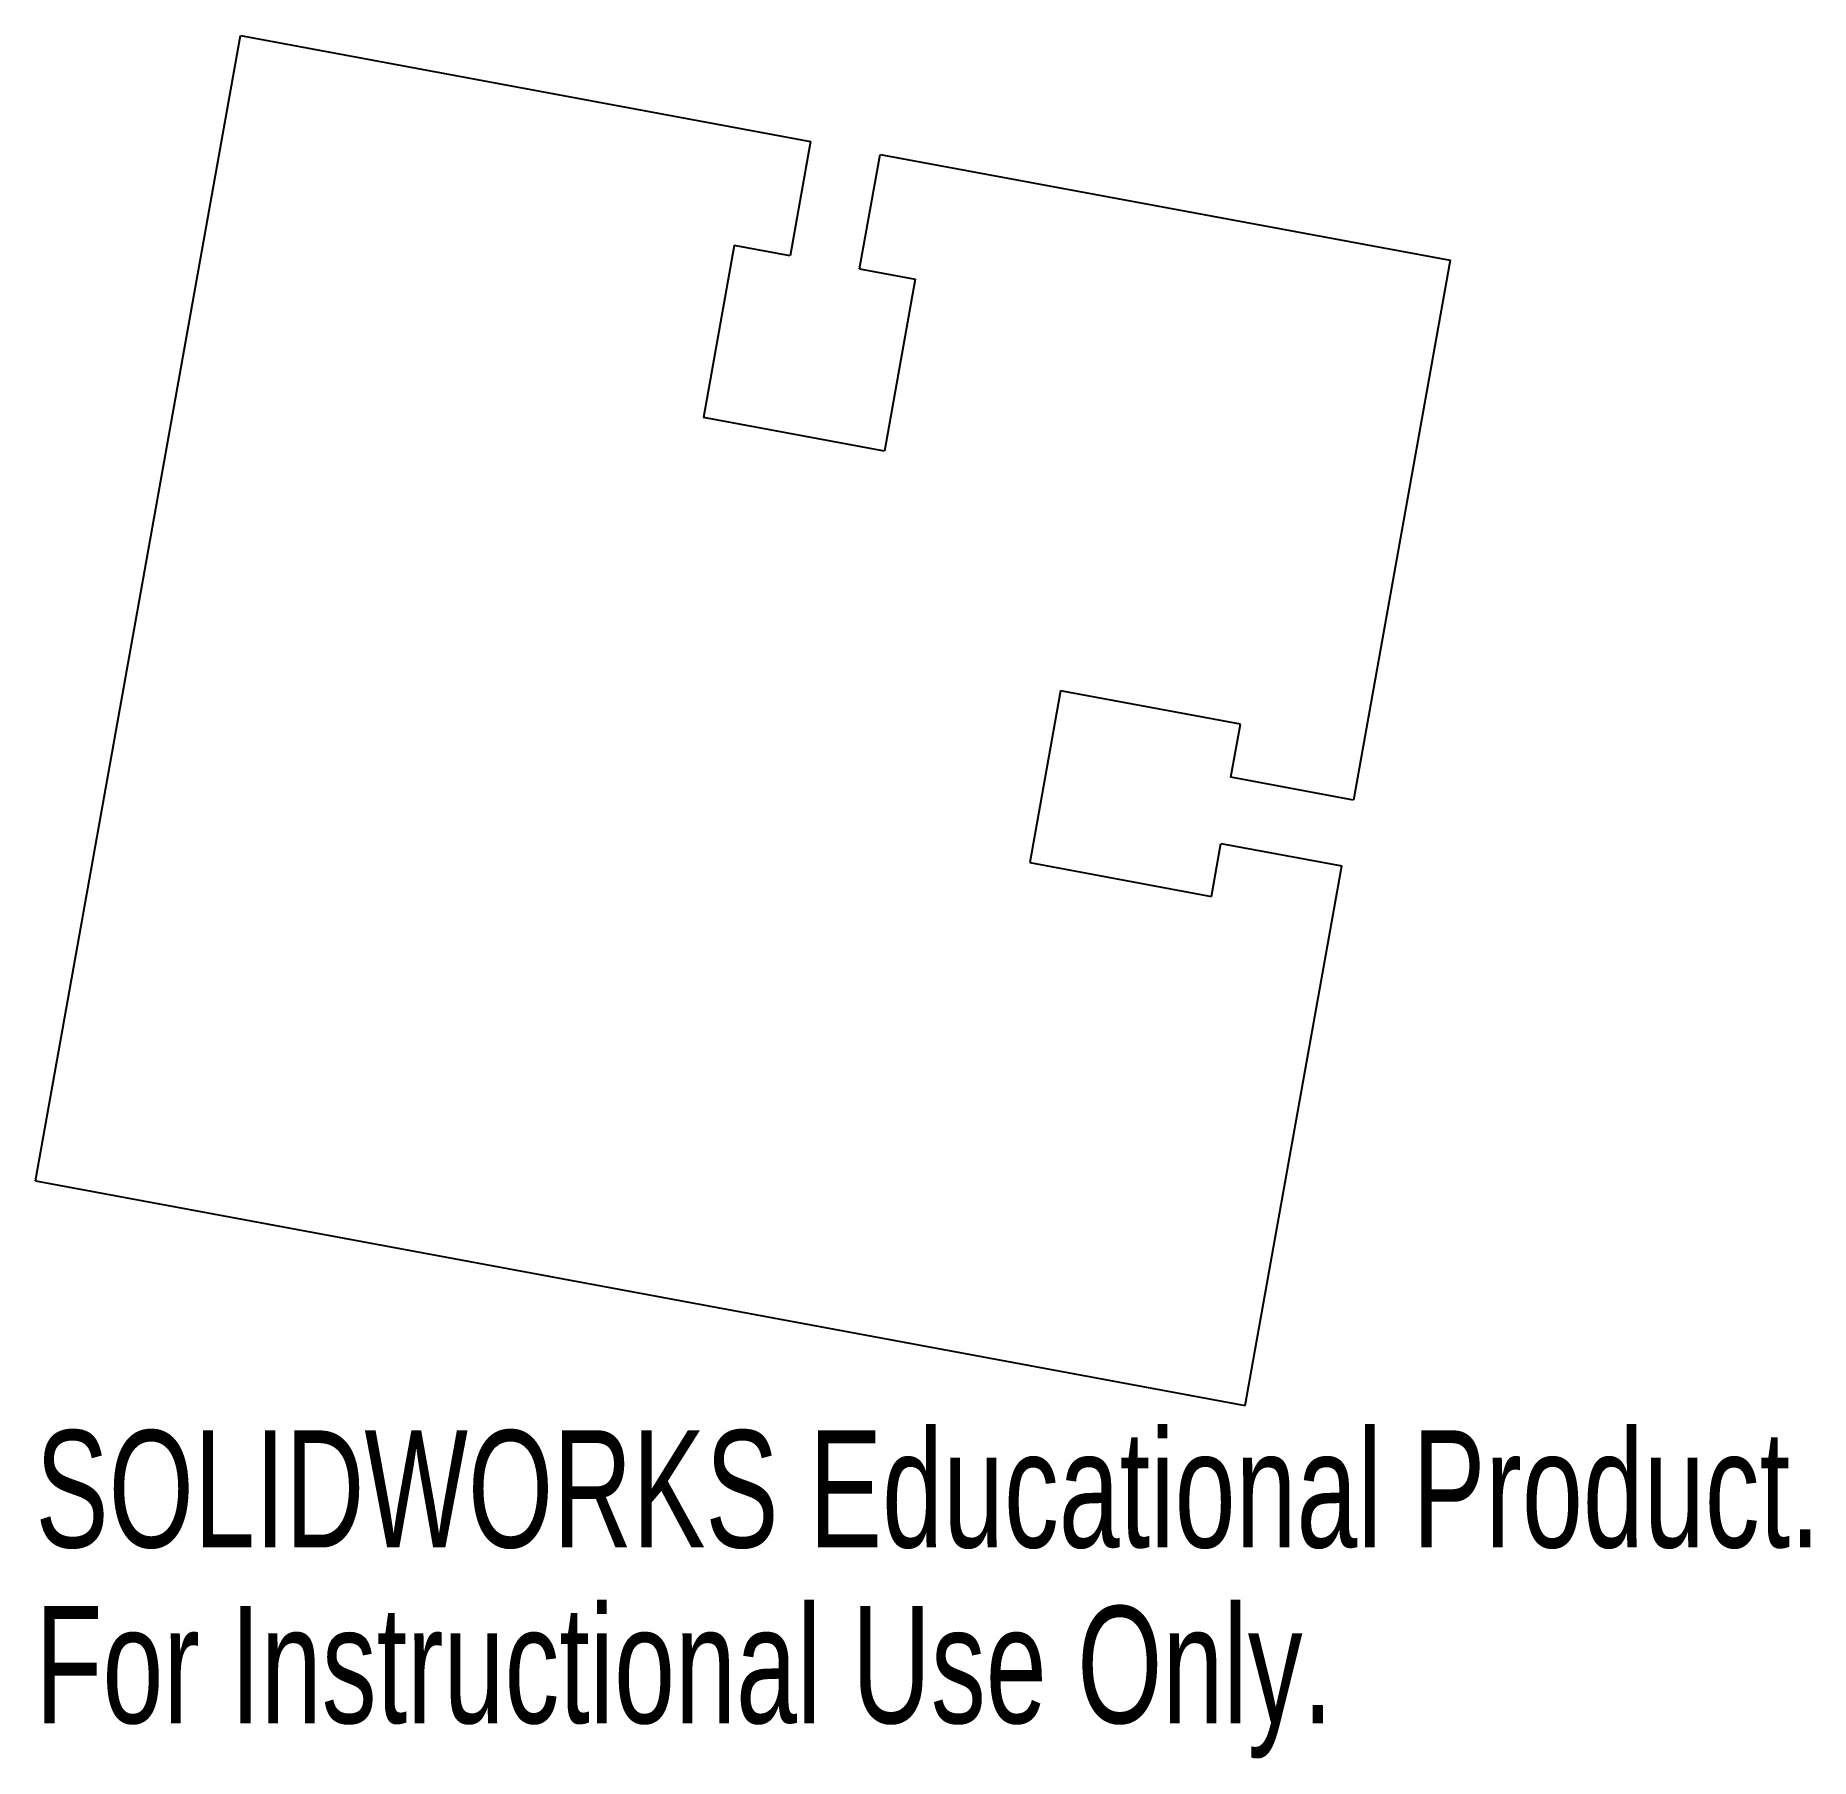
# Model space of a CAD drawing. Header units: inches. Extents: x 0 to 2.88, y -0.94 to 1.86.
import ezdxf

# ---------------------------------------------------------------- set-up
doc = ezdxf.new("R2010")
doc.units = ezdxf.units.IN
doc.header["$MEASUREMENT"] = 0
doc.styles.add('SLDTEXTSTYLE0', font='TXT', dxfattribs={"width": 0.7})

msp = doc.modelspace()

# ---------------------------------------------------------------- linework, layer by layer
at = {"color": 7, "linetype": 'Continuous'}
for p, q in [((0, 0), (0.3331, 1.8611)), ((0.3331, 1.8611), (1.2596, 1.689)), ((1.2596, 1.689), (1.2263, 1.5029)), ((1.3393, 1.4819), (1.3726, 1.668)), ((1.3726, 1.668), (2.2991, 1.4959)), ((1.1354, 1.5198), (1.0854, 1.2406)), ((1.2263, 1.5029), (1.1354, 1.5198)), ((1.3393, 1.4819), (1.4298, 1.4651)), ((2.2991, 1.4959), (2.1421, 0.6189)), ((1.4298, 1.4651), (1.3798, 1.1859)), ((1.3798, 1.1859), (1.0854, 1.2406)), ((1.666, 0.7962), (1.6161, 0.5171)), ((1.9582, 0.742), (1.666, 0.7962)), ((1.9428, 0.6559), (1.9582, 0.742)), ((2.1421, 0.6189), (1.9428, 0.6559)), ((1.911, 0.4623), (1.9264, 0.5484)), ((1.9264, 0.5484), (2.123, 0.5118)), ((1.6161, 0.5171), (1.911, 0.4623)), ((1.966, -0.3652), (2.123, 0.5118)), ((0, 0), (1.966, -0.3652))]:
    msp.add_line(p, q, dxfattribs=at)

# ---------------------------------------------------------------- texts
at = {"color": 7, "linetype": 'Continuous', "char_height": 0.1903, "attachment_point": 1, "style": 'SLDTEXTSTYLE0'}
for s, insert in [('SOLIDWORKS Educational Product.', (0, -0.4053)), ('For Instructional Use Only.', (0, -0.6908))]:
    msp.add_mtext(s, dxfattribs=dict(at, insert=insert))

doc.saveas('drawing.dxf')
